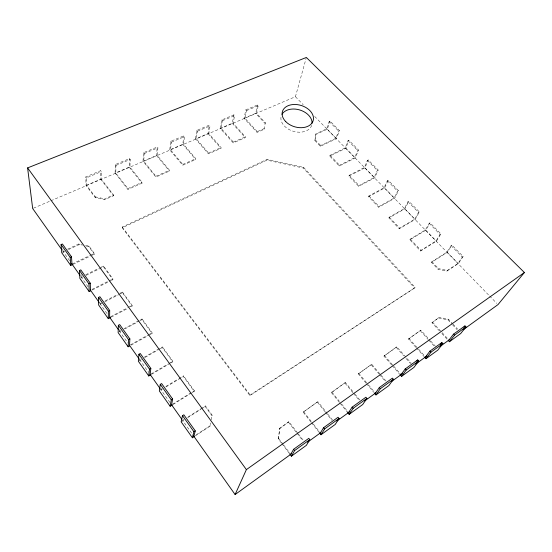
<?xml version="1.0" encoding="UTF-8"?>
<svg xmlns="http://www.w3.org/2000/svg" width="552" height="552" viewBox="0 0 552 552"><rect width="100%" height="100%" fill="white"/><g stroke="black" fill="none" stroke-linecap="round" stroke-linejoin="round"><path stroke-width="0.41" stroke-dasharray="2.76 2.07" d="M104.714 199.651L104.714 198.823L113.526 194.939L101.409 179.262L101.368 171.569L100.678 170.678L85.781 176.923L86.043 185.465L95.31 197.685L104.714 199.651L113.512 195.767L113.526 194.939M111.359 280.444L112.891 279.678L112.905 278.905L103.528 266.036L99.664 267.92M115.106 173.107L115.258 164.572L129.534 158.583L130.231 159.452L129.913 167.132L142.105 182.346L142.05 183.174L127.933 189.405L115.106 173.107L129.196 167.118L129.534 158.583M115.258 164.572L115.954 165.448L115.81 173.135L127.967 188.577L127.933 189.405M122.206 227.817L122.233 227.01L267.127 159.349L303.469 167.228L415.283 287.53L249.959 395.605L122.206 227.817L266.92 160.156L303.207 168.022L414.842 288.227M119.529 329.516L119.474 331.165L120.978 330.351M130.631 306.871L132.121 306.084L122.42 292.76L122.447 292.008L118.701 293.933M132.121 306.084L132.163 305.346L122.447 292.008M142.996 161.246L143.52 152.725L157.223 146.984L157.92 147.819L157.279 155.491L169.519 170.264L169.429 171.092L155.885 177.075L142.996 161.246L156.513 155.498L157.223 146.984M143.52 152.725L144.224 153.573L143.734 161.253L155.954 176.24L155.885 177.075M149.813 334.712L152.055 333.463L141.995 319.649L142.057 318.925L123.986 328.716M139.732 359.787L139.863 358.22M169.768 149.861L170.644 141.353L183.802 135.84L184.506 136.661L183.554 144.307L195.836 158.665L195.718 159.493L182.705 165.234L169.768 149.861L182.76 144.334L183.802 135.84M170.644 141.353L171.348 142.181L170.547 149.84L182.809 164.406L182.705 165.234M152.055 333.463L152.131 332.752L142.057 318.925M281.361 442.973L278.353 439.006L279.636 428.538L288.889 421.728L297.832 433.306M314.868 140.518L315.847 133.832L326.694 128.795L329.192 121.461L330.055 121.06L339.404 130.569L336.492 138.649L320.415 146.321L314.868 140.518L315.847 133.832M278.353 439.006L279.926 427.952M170.554 363.147L172.735 361.87L162.302 347.532L162.391 346.842L158.734 348.926M195.498 138.918L196.698 130.438L209.339 125.138L210.043 125.932L208.822 133.556L221.124 147.522L220.972 148.35L208.47 153.87L195.498 138.918L207.987 133.605L209.339 125.138M196.698 130.438L197.402 131.245L196.312 138.883L208.608 153.042L208.47 153.87M169.94 402.484L160.763 389.519L161.011 387.814M172.735 361.87L172.845 361.187L162.391 346.842M220.241 128.395L221.738 119.943L233.896 114.844L234.607 115.616L233.123 123.22L245.447 136.806L245.267 137.634L233.241 142.94L220.241 128.395L232.261 123.282L233.896 114.844M221.738 119.943L222.442 120.729L221.09 128.34L233.406 142.112L233.241 142.94M195.229 435.921L210.077 426.192L210.664 422.984M211.243 419.775L212.154 415.152L205.413 405.899L187.611 417.236M264.035 129.347L265.298 122.689L256.521 113.263L258.239 105.694L257.529 104.942L245.826 109.848L244.06 118.266L257.066 132.425L264.035 129.347L264.242 128.526L257.26 131.604L257.066 132.425M192.013 392.713L194.2 391.354L183.367 376.471L183.499 375.808L179.096 378.465M245.826 109.848L246.53 110.607L244.929 118.19L257.26 131.604M244.06 118.266L255.631 113.346L257.529 104.942M194.2 391.354L194.352 390.712L183.499 375.808M265.298 122.689L265.098 123.51L255.631 113.346M266.92 160.156L267.127 159.349M201.708 408.777L205.247 406.52L205.413 405.899M50.874 200.762L295.43 96.703L306.132 58.27M212.154 415.152L211.975 415.766L205.247 406.52M210.077 426.192L210.257 425.592L195.304 435.376M303.207 168.022L303.469 167.228M320.415 146.321L320.684 145.521L335.92 138.262L338.535 130.976L339.404 130.569M315.585 134.64L327.281 129.202L330.055 121.06M329.772 156.099L330.055 155.305L345.276 147.867L348.015 140.636L348.885 140.222L358.503 150.013L355.309 157.969L339.266 166.021L329.772 156.099L345.835 148.24L348.885 140.222M249.959 395.605L250.194 394.977L415.283 287.53M339.266 166.021L339.563 165.234L354.77 157.61L357.641 150.441L358.503 150.013M348.898 176.095L349.216 175.308L364.403 167.497L367.404 160.39L368.267 159.949L378.182 170.037L374.691 177.854L358.683 186.314L348.898 176.095L364.927 167.836L368.267 159.949M358.683 186.314L359.007 185.541L374.18 177.53L377.32 170.485L378.182 170.037M368.605 196.691L368.95 195.925L384.102 187.714L387.38 180.732L388.242 180.269L398.454 190.668L394.646 198.334L378.686 207.228L368.605 196.691L384.592 188.018L388.242 180.269M378.686 207.228L379.045 206.469L394.169 198.051L397.592 191.144L398.454 190.668M388.918 217.923L389.298 217.171L404.395 208.546L407.969 201.708L408.825 201.218L419.354 211.933L415.214 219.441L399.31 228.783L388.918 217.923L404.851 208.808L408.825 201.218M279.636 428.538L288.889 421.728M399.31 228.783L399.71 228.045L414.78 219.199L418.499 212.437L419.354 211.933M311.045 422.135L303.207 412.171L317.814 401.649L327.274 413.455M303.207 412.171L317.814 401.649M409.867 239.816L410.281 239.085L425.316 230.018L429.194 223.332L430.049 222.822L440.91 233.875L436.418 241.203L420.589 251.022L409.867 239.816L425.737 230.239L430.049 222.822M339.466 402.484L331.4 392.589L345.386 382.515L354.577 393.611M420.589 251.022L421.017 250.297L436.018 241.003L440.061 234.4L440.91 233.875M331.4 392.589L345.386 382.515M366.024 383.102L358.289 373.911L371.682 364.258L380.59 374.677M431.478 262.4L431.926 261.689L446.892 252.16L451.094 245.64L451.95 245.102L463.156 256.514L458.291 263.649L446.844 271.149L438.095 269.321L431.478 262.4L447.272 252.34L451.95 245.102M358.289 373.911L371.682 364.258M438.095 269.321L438.55 268.61L447.313 270.445L457.932 263.497L462.314 257.066L463.156 256.514M391.665 364.969L383.957 356.088L396.798 346.822L411.219 363.181M446.844 271.149L447.313 270.445M383.957 356.088L396.798 346.822M415.835 347.284L408.487 339.052L420.81 330.158L429.939 340.232M408.487 339.052L420.81 330.158M439.502 330.986L431.947 322.761L439.268 317.345L448.452 319.215L452.385 323.438M431.947 322.761L439.268 317.345M438.785 318.014L447.955 319.877L448.452 319.215M184.051 419.499L182.629 420.403L193.393 435.618M181.166 421.859L184.002 420.058M187.542 417.802L200.997 409.232M172.3 404.368L194.352 390.712M173.073 404.457L191.289 393.162M160.804 390.085L162.26 389.208M165.904 387.014L183.367 376.471M160.763 389.519L162.233 388.629M165.897 386.421L178.365 378.907M151.662 374.249L169.83 363.575M150.875 374.083L168.45 363.768M169.181 363.34L172.845 361.187M139.104 360.801L141.346 359.518M145.086 357.379L159.307 349.25M160.052 348.823L162.302 347.532M144.113 357.282L158.003 349.347M130.237 344.938L147.75 335.188M148.481 334.781L152.131 332.752M131.141 345.117L149.068 335.126M119.625 331.786L121.116 330.979M124.849 328.957L139.014 321.271M139.76 320.864L141.995 319.649M111.283 317.103L127.657 308.444M110.372 316.848L127.657 307.726M128.409 307.326L132.163 305.346M99.953 303.586L101.451 302.813M105.197 300.881L117.949 294.32M100.188 304.214L101.72 303.427M104.783 301.847L119.356 294.34M120.122 293.947L122.42 292.76M91.949 289.414L108.413 281.154M109.165 280.782L112.905 278.905M92.232 290.048L110.593 280.83M85.76 274.717L98.898 268.3M81.392 277.649L82.917 276.904M85.974 275.407L103.528 266.816L103.528 266.036M71.967 264.042L89.693 255.59M90.466 255.224L94.316 253.389L88.865 245.909L85.567 245.233M73.002 264.36L91.287 255.638M92.046 255.272L94.33 254.182L94.316 253.389M69.6 260.689L62.969 251.319L64.487 250.615M67.537 249.193L78.964 243.887L82.262 244.564M62.486 252.374L64.736 251.326M68.489 249.58L79.005 244.695L82.296 245.364M127.967 188.577L142.105 182.346M155.954 176.24L169.519 170.264M182.809 164.406L195.836 158.665M208.608 153.042L221.124 147.522M233.406 142.112L245.447 136.806M86.043 185.465L100.726 179.221L100.678 170.678M33.458 208.173L50.08 201.1M95.31 197.685L95.296 196.85L86.698 185.52L86.471 177.827L101.368 171.569M115.954 165.448L130.231 159.452M144.224 153.573L157.92 147.819M171.348 142.181L184.506 136.661M197.402 131.245L210.043 125.932M222.442 120.729L234.607 115.616M246.53 110.607L258.239 105.694M86.416 246.206L88.893 246.709L94.33 254.182M95.296 196.85L104.714 198.823M329.192 121.461L338.535 130.976M348.015 140.636L357.641 150.441M367.404 160.39L377.32 170.485M387.38 180.732L397.592 191.144M407.969 201.708L418.499 212.437M429.194 223.332L440.061 234.4M451.094 245.64L462.314 257.066M327.281 129.202L336.492 138.649M345.835 148.24L355.309 157.969M364.927 167.836L374.691 177.854M384.592 188.018L394.646 198.334M404.851 208.808L415.214 219.441M425.737 230.239L436.418 241.203M447.272 252.34L458.291 263.649M295.43 96.703L303.241 104.721M314.668 116.444L488.975 295.354M489.576 295.975L496.793 303.379M315.13 139.718L320.684 145.521M330.055 155.305L339.563 165.234M349.216 175.308L359.007 185.541M368.95 195.925L379.045 206.469M389.298 217.171L399.71 228.045M410.281 239.085L421.017 250.297M431.926 261.689L438.55 268.61M452.944 324.038L457.442 328.861M447.955 319.877L452.005 324.231M452.585 324.852L457.215 329.827M432.423 322.092L441.531 332.007M442.104 332.621L448.935 340.053M441.828 333.518L447.058 339.211M430.512 340.86L435.652 346.525M232.261 123.282L245.267 137.634M420.341 330.82L428.242 339.535M428.807 340.156L434.445 346.38M408.935 338.397L418.092 348.636M418.664 349.278L425.537 356.958M416.401 347.912L424.315 356.771M207.987 133.605L220.972 148.35M396.357 347.477L403.726 355.84M405.996 358.414L410.529 363.561M384.385 355.44L401.056 374.642M392.21 365.603L399.365 373.842M381.149 375.325L386.165 381.19M182.76 144.334L195.718 159.493M371.275 364.9L378.989 373.932M379.541 374.573L385.606 381.673M358.683 373.276L367.867 384.185M368.405 384.827L375.429 393.162M366.576 383.764L373.759 392.299M355.122 394.266L359.987 400.138M156.513 155.498L169.429 171.092M345.007 383.143L353.052 392.858M353.591 393.507L358.959 399.986M331.766 391.968L339.349 401.276M341.515 403.933L348.56 412.572M340.004 403.146L346.987 411.723M327.798 414.11L332.532 420.01M129.196 167.118L142.05 183.174M317.476 402.263L325.004 411.668M325.542 412.337L332 420.403M303.531 411.564L312.998 423.591M313.522 424.26L320.36 432.947M311.57 422.797L318.883 432.099M298.363 433.982L303.628 440.793M100.726 179.221L113.512 195.767M288.586 422.321L296.431 432.478M296.955 433.154L302.71 440.599M85.781 176.923L86.471 177.827M122.233 227.01L250.194 394.977M278.65 438.433L283.176 444.401M283.68 445.064L290.731 454.351M281.865 443.635L289.386 453.551M103.528 266.816L112.891 279.678M80.916 276.683L88.492 287.392M99.815 303.386L107.771 314.633M119.211 330.793L127.664 342.744M139.601 359.607L148.557 372.262M62.776 248.876L62.969 251.319M78.964 243.887L79.005 244.695M81.02 274.613L81.13 276.987M88.865 245.909L88.893 246.709M311.707 125.325A15.932 11.137 16.5 0 1 292.857 131.141A15.932 11.137 16.5 0 1 281.368 115.616"/><path stroke-width="0.83" d="M110.538 317.497L108.302 318.676L108.364 311.218L98.56 297.404L99.884 296.728L109.696 310.521L109.62 317.248M129.506 345.345L129.872 338.907L119.694 324.583L118.356 325.3L118.135 332.601L128.154 346.78L129.644 345.945M128.154 346.78L128.54 339.646L118.356 325.3M150.144 374.511L150.834 368.384L140.256 353.508L138.918 354.26L138.352 361.229L148.75 375.953L150.931 374.677M148.75 375.953L149.495 369.164L138.918 354.26M171.589 404.809L172.617 399.027L161.619 383.557L160.273 384.358L159.349 390.961L170.154 406.265L172.341 404.906M170.154 406.265L171.272 399.855L160.273 384.358M193.883 436.308L195.277 430.905L183.837 414.807L182.491 415.656L181.166 421.859L192.406 437.77L194.525 436.384M192.406 437.77L193.931 431.781L195.277 430.905M193.317 435.514L235.097 494.544L246.392 469.614L524.4 272.515L306.36 57.456L27.6 167.905L32.672 208.511L61.514 249.269M290.731 454.351L293.609 449.28L308.803 438.336L309.796 439.62L306.367 445.34L291.394 456.193L289.89 454.206M291.394 456.193L294.602 450.584L309.796 439.62M320.36 432.947L323.61 427.676L338.052 417.277L339.045 418.506L335.23 424.433L320.974 434.762L319.408 432.768M320.974 434.762L324.604 428.932L339.045 418.506M348.56 412.572L352.142 407.134L365.893 397.233L366.88 398.42L362.712 404.526L349.133 414.359L347.525 412.378M349.133 414.359L353.135 408.342L366.88 398.42M375.429 393.162L379.314 387.573L392.417 378.141L393.397 379.286L388.918 385.544L375.967 394.921L374.863 393.611M375.967 394.921L380.3 388.739L393.397 379.286M401.056 374.642L405.209 368.929L417.712 359.925L418.692 361.029L413.931 367.425L401.566 376.381L399.917 374.477M401.566 376.381L406.189 370.054L418.692 361.029M416.76 361.208L417.712 359.925M425.537 356.958L429.925 351.134L441.869 342.537L442.842 343.599L437.826 350.113L426.013 358.669L424.881 357.406M426.013 358.669L430.905 352.217L442.842 343.599M440.365 344.496L441.869 342.537M448.935 340.053L453.544 334.132L464.957 325.915L465.929 326.943L460.685 333.553L449.383 341.743L448.224 340.474M449.383 341.743L454.517 335.181L465.929 326.943M463.915 327.239L464.957 325.915M524.4 272.515L497.994 304.607L463.128 329.799M235.097 494.544L291.58 453.737M307.616 442.152L320.871 432.575M336.906 420.99L349.92 411.592M364.803 400.835L375.96 392.776M391.299 381.694L402.456 373.635M415.704 364.058L426.924 355.957M440.116 346.428L449.88 339.376M171.272 399.855L172.617 399.027M149.495 369.164L150.834 368.384M128.54 339.646L129.872 338.907M108.364 311.218L109.696 310.521M90.452 290.166L90.259 283.176L80.799 269.88L79.481 270.514L79.867 278.401L89.176 291.58L90.7 290.814M89.176 291.58L88.934 283.838L90.259 283.176M71.967 264.042L71.519 256.818L62.397 243.984L61.079 244.591L61.734 252.726L70.718 265.45L72.243 264.718M70.718 265.45L70.201 257.439L71.519 256.818M453.544 334.132L454.517 335.181M429.925 351.134L430.905 352.217M405.209 368.929L406.189 370.054M379.314 387.573L380.3 388.739M352.142 407.134L353.135 408.342M323.61 427.676L324.604 428.932M293.609 449.28L294.602 450.584M27.6 167.905L246.392 469.614M61.079 244.591L70.201 257.439M79.481 270.514L88.934 283.838M182.491 415.656L193.931 431.781M71.463 263.332L79.916 275.275M90.362 290.035L99.319 302.682M109.758 317.441L118.218 329.392M129.658 345.552L138.607 358.207M150.047 374.366L159.99 388.422M171.43 404.588L181.877 419.347M108.302 318.676L98.649 305.008L98.56 297.404M281.996 114.298A15.932 11.137 16.5 0 1 299.626 109.924A15.932 11.137 16.5 0 1 312.08 123.172M285.743 121.619A16.043 11.15 16.5 0 0 312.535 122.185A16.043 11.15 16.5 0 0 295.12 104.473A16.043 11.15 16.5 0 0 285.743 121.619"/></g></svg>
